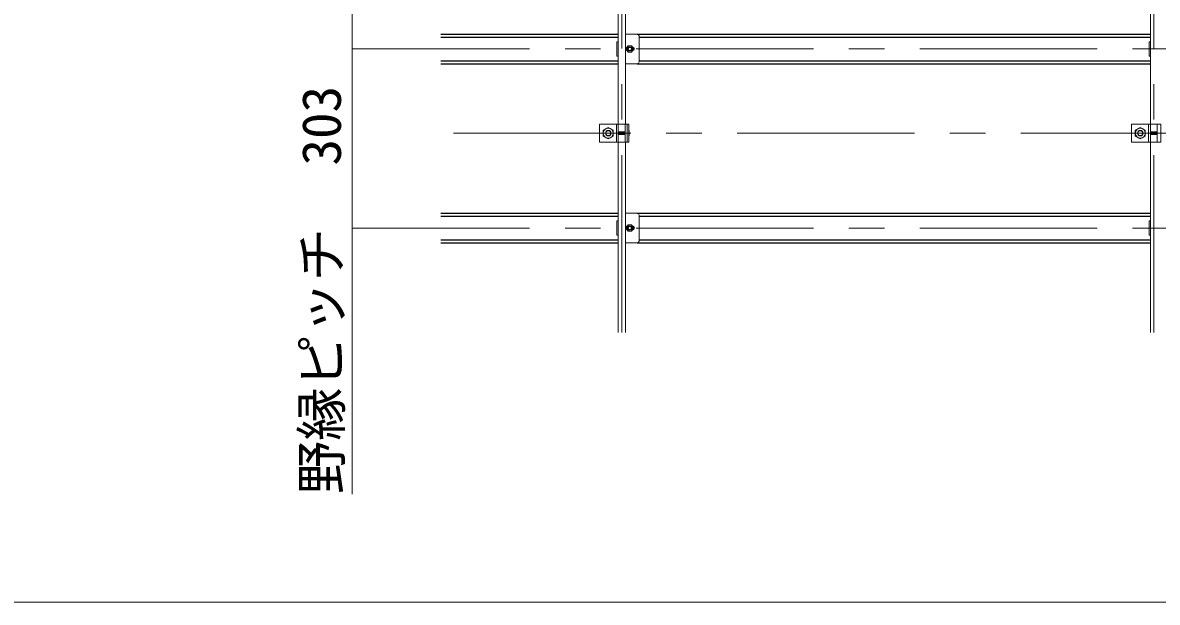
# Model space of a CAD drawing. Units: millimetres on the paper, enlarged 40 times, with parts at other scales. Extents: x -7800 to 7800, y -5578 to 5491.
# Drawn here: x 3820 to 5100, y 209 to 863 of the extents above; entities that cross this region are included whole.
import ezdxf
from ezdxf.enums import TextEntityAlignment as Align

# ---------------------------------------------------------------- set-up
doc = ezdxf.new("R2010")
doc.units = ezdxf.units.MM
doc.header["$LTSCALE"] = 40
for name, pattern in [('CHAIN1', [8, 5, -1, 1, -1]), ('DASHED1', [1.8, 1.2, -0.6]), ('DASHED2', [3, 2, -1])]:
    doc.linetypes.add(name, pattern=pattern)
for name, color, linetype, lineweight in [('5-0_中心線', 4, 'CHAIN1', 9), ('5-1_吊りボルト', 7, 'Continuous', 18), ('5-2_野縁受け', 3, 'Continuous', 18), ('5-3_野縁', 2, 'Continuous', 25), ('5-5_寸法', 7, 'Continuous', 9), ('5-A_クリップ', 7, 'Continuous', 18), ('5-B_ビス', 7, 'Continuous', 18), ('F-2_太線１', 3, 'Continuous', 18)]:
    doc.layers.add(name, color=color, linetype=linetype, lineweight=lineweight)
doc.styles.add('ＭＳ ゴシック', font='')
doc.styles.get('ＭＳ ゴシック').set_extended_font_data('MS Gothic')

msp = doc.modelspace()

# ---------------------------------------------------------------- linework, layer by layer
at = {"layer": '5-0_中心線'}
for p, q in [((4495.84, 513.54), (4495.84, 2262.87)), ((5095.84, 513.54), (5095.84, 2262.87)), ((4191.84, 833.21), (5885.84, 833.21)), ((4305.84, 738.21), (5999.84, 738.21)), ((4191.84, 631.21), (5885.84, 631.21))]:
    msp.add_line(p, q, dxfattribs=at)
at = {"layer": '5-1_吊りボルト'}
for p, q in [((4470.51, 748.21), (4470.51, 728.21)), ((4503.61, 748.21), (4470.51, 748.21)), ((4474.84, 741.48), (4480.51, 744.75)), ((4480.51, 744.75), (4486.17, 741.48)), ((4491.84, 728.21), (4491.84, 748.21)), ((4499.51, 728.21), (4499.51, 748.21)), ((4501.67, 728.21), (4501.67, 748.21)), ((5070.51, 748.21), (5070.51, 728.21)), ((5103.61, 748.21), (5070.51, 748.21)), ((5074.84, 741.48), (5080.51, 744.75)), ((5080.51, 744.75), (5086.17, 741.48)), ((5091.84, 728.21), (5091.84, 748.21)), ((5099.51, 728.21), (5099.51, 748.21)), ((4474.84, 734.94), (4474.84, 741.48)), ((5074.84, 734.94), (5074.84, 741.48))]:
    msp.add_line(p, q, dxfattribs=at)
at = {"layer": '5-1_吊りボルト', "linetype": 'DASHED2'}
for p, q in [((4489.71, 728.21), (4489.71, 748.21)), ((5089.71, 728.21), (5089.71, 748.21))]:
    msp.add_line(p, q, dxfattribs=at)
at = {"layer": '5-1_吊りボルト'}
for points in [[(4470.51, 728.21), (4503.61, 728.21), (4503.61, 748.21)], [(5070.51, 728.21), (5103.61, 728.21), (5103.61, 748.21)], [(4474.84, 734.94), (4480.51, 731.66), (4486.17, 734.94), (4486.17, 741.48)], [(5074.84, 734.94), (5080.51, 731.66), (5086.17, 734.94), (5086.17, 741.48)]]:
    msp.add_lwpolyline(points, dxfattribs=at)
for centre, radius in [((4480.51, 738.21), 5.67), ((5080.51, 738.21), 5.67), ((4480.51, 738.21), 3.18), ((5080.51, 738.21), 3.18)]:
    msp.add_circle(centre, radius, dxfattribs=at)
at = {"layer": '5-1_吊りボルト', "linetype": 'DASHED1'}
for centre in [(4480.51, 738.21), (5080.51, 738.21)]:
    msp.add_circle(centre, 2.84, dxfattribs=at)
at = {"layer": '5-2_野縁受け'}
for p, q in [((5091.84, 1326.54), (5091.84, 748.21)), ((4491.84, 1313.21), (4491.84, 748.21)), ((4499.84, 1313.21), (4499.84, 748.21)), ((4491.84, 728.21), (4491.84, 513.54)), ((4499.84, 728.21), (4499.84, 513.54)), ((5091.84, 728.21), (5091.84, 513.54))]:
    msp.add_line(p, q, dxfattribs=at)
at = {"layer": '5-3_野縁'}
for p, q in [((4291.84, 849.87), (4491.84, 849.87)), ((4291.84, 846.54), (4491.84, 846.54)), ((4513.17, 849.87), (5091.84, 849.87)), ((4515.17, 846.54), (5091.84, 846.54)), ((4291.84, 819.87), (4491.84, 819.87)), ((4515.17, 819.87), (5091.84, 819.87)), ((4291.84, 816.54), (4491.84, 816.54)), ((4513.17, 816.54), (5091.84, 816.54)), ((4291.84, 647.87), (4491.84, 647.87)), ((4291.84, 644.54), (4491.84, 644.54)), ((4513.17, 647.87), (5091.84, 647.87)), ((4515.17, 644.54), (5091.84, 644.54)), ((4291.84, 617.87), (4491.84, 617.87)), ((4291.84, 614.54), (4491.84, 614.54)), ((4513.17, 614.54), (5091.84, 614.54)), ((4515.17, 617.87), (5091.84, 617.87))]:
    msp.add_line(p, q, dxfattribs=at)
at = {"layer": '5-5_寸法', "color": 4}
for p, q in [((4191.84, 833.21), (4191.84, 1035.21)), ((4191.84, 331.21), (4191.84, 833.21))]:
    msp.add_line(p, q, dxfattribs=at)
at = {"layer": '5-A_クリップ'}
for p, q in [((4513.17, 849.87), (4499.84, 849.87)), ((4515.17, 818.54), (4515.17, 847.87)), ((4515.17, 847.02), (4515.17, 819.39)), ((4490.31, 841.21), (4491.84, 841.21)), ((4490.31, 825.21), (4490.31, 841.21)), ((5090.31, 841.21), (5091.84, 841.21)), ((5090.31, 825.21), (5090.31, 841.21)), ((4491.84, 825.21), (4490.31, 825.21)), ((5091.84, 825.21), (5090.31, 825.21)), ((4499.84, 816.54), (4513.17, 816.54)), ((4513.17, 647.87), (4499.84, 647.87)), ((4515.17, 616.54), (4515.17, 645.87)), ((4515.17, 645.02), (4515.17, 617.39)), ((4490.31, 639.21), (4491.84, 639.21)), ((4490.31, 623.21), (4490.31, 639.21)), ((5090.31, 639.21), (5091.84, 639.21)), ((5090.31, 623.21), (5090.31, 639.21)), ((4491.84, 623.21), (4490.31, 623.21)), ((4499.84, 614.54), (4513.17, 614.54)), ((5091.84, 623.21), (5090.31, 623.21))]:
    msp.add_line(p, q, dxfattribs=at)
for centre, radius, start, end in [((4513.17, 847.87), 2, 0, 90), ((4502.01, 833.21), 2.17, 94.04304, 265.95748), ((4507.67, 833.21), 2.17, 274.042, 85.95748), ((4513.17, 818.54), 2, 270, 0), ((4513.17, 645.87), 2, 0, 90), ((4502.01, 631.21), 2.17, 94.04304, 265.95748), ((4507.67, 631.21), 2.17, 274.042, 85.95748), ((4513.17, 616.54), 2, 270, 0)]:
    msp.add_arc(centre, radius, start, end, dxfattribs=at)
at = {"layer": '5-B_ビス'}
for p, q in [((4500.61, 833.21), (4502.72, 836.87)), ((4502.72, 829.54), (4500.61, 833.21)), ((4502.72, 836.87), (4506.96, 836.87)), ((4506.96, 836.87), (4509.07, 833.21)), ((4509.07, 833.21), (4506.96, 829.54)), ((4506.96, 829.54), (4502.72, 829.54)), ((4491.84, 739.7), (4491.88, 739.66)), ((4491.84, 736.58), (4491.88, 736.53)), ((4491.88, 739.66), (4492.09, 739.66)), ((4491.88, 739.66), (4492.09, 736.74)), ((4491.88, 736.53), (4492.09, 736.74)), ((4492.09, 739.66), (4492.3, 739.87)), ((4492.09, 739.66), (4492.3, 736.74)), ((4492.09, 736.74), (4492.3, 736.74)), ((4492.3, 739.87), (4492.51, 739.66)), ((4492.3, 736.74), (4492.51, 736.53)), ((4492.51, 739.66), (4492.72, 739.66)), ((4492.51, 739.66), (4492.72, 736.74)), ((4492.51, 736.53), (4492.72, 736.74)), ((4492.72, 739.66), (4492.92, 739.87)), ((4492.72, 739.66), (4492.92, 736.74)), ((4492.72, 736.74), (4492.92, 736.74)), ((4492.92, 739.87), (4493.13, 739.66)), ((4492.92, 736.74), (4493.13, 736.53)), ((4493.13, 739.66), (4493.34, 739.66)), ((4493.13, 739.66), (4493.34, 736.74)), ((4493.13, 736.53), (4493.34, 736.74)), ((4493.34, 739.66), (4493.55, 739.87)), ((4493.34, 739.66), (4493.55, 736.74)), ((4493.34, 736.74), (4493.55, 736.74)), ((4493.55, 739.87), (4493.76, 739.66)), ((4493.55, 736.74), (4493.76, 736.53)), ((4493.76, 739.66), (4493.97, 739.66)), ((4493.76, 739.66), (4493.97, 736.74)), ((4493.76, 736.53), (4493.97, 736.74)), ((4493.97, 739.66), (4494.17, 739.87)), ((4493.97, 739.66), (4494.17, 736.74)), ((4493.97, 736.74), (4494.17, 736.74)), ((4494.17, 739.87), (4494.38, 739.66)), ((4494.17, 736.74), (4494.38, 736.53)), ((4494.38, 739.66), (4494.59, 739.66)), ((4494.38, 739.66), (4494.59, 736.74)), ((4494.38, 736.53), (4494.59, 736.74)), ((4494.59, 739.66), (4494.8, 739.87)), ((4494.59, 739.66), (4494.8, 736.74)), ((4494.59, 736.74), (4494.8, 736.74)), ((4494.8, 739.87), (4495.01, 739.66)), ((4494.8, 736.74), (4495.01, 736.53)), ((4495.01, 739.66), (4495.22, 739.66)), ((4495.01, 739.66), (4495.22, 736.74)), ((4495.01, 736.53), (4495.22, 736.74)), ((4495.22, 739.66), (4495.42, 739.87)), ((4495.22, 739.66), (4495.42, 736.74)), ((4495.22, 736.74), (4495.42, 736.74)), ((4495.42, 739.87), (4495.63, 739.66)), ((4495.42, 736.74), (4495.63, 736.53)), ((4495.63, 739.66), (4495.84, 739.66)), ((4495.63, 739.66), (4495.84, 736.74)), ((4495.63, 736.53), (4495.84, 736.74)), ((4495.84, 739.66), (4496.05, 739.87)), ((4495.84, 739.66), (4496.05, 736.74)), ((4495.84, 736.74), (4496.05, 736.74)), ((4496.05, 739.87), (4496.26, 739.66)), ((4496.05, 736.74), (4496.26, 736.53)), ((4496.26, 739.66), (4496.47, 739.66)), ((4496.26, 739.66), (4496.47, 736.74)), ((4496.26, 736.53), (4496.47, 736.74)), ((4496.47, 739.66), (4496.67, 739.87)), ((4496.47, 739.66), (4496.67, 736.74)), ((4496.47, 736.74), (4496.67, 736.74)), ((4496.67, 739.87), (4496.88, 739.66)), ((4496.67, 736.74), (4496.88, 736.53)), ((4496.88, 739.66), (4497.09, 736.74)), ((4496.88, 736.53), (4497.09, 736.74)), ((4497.09, 739.66), (4497.3, 736.74)), ((4497.09, 736.74), (4497.3, 736.74)), ((4497.3, 739.87), (4497.51, 739.66)), ((4497.3, 736.74), (4497.51, 736.53)), ((4497.51, 739.66), (4497.72, 739.66)), ((4497.51, 739.66), (4497.72, 736.74)), ((4497.51, 736.53), (4497.72, 736.74)), ((4497.72, 739.66), (4497.92, 739.87)), ((4497.72, 739.66), (4497.92, 736.74)), ((4497.72, 736.74), (4497.92, 736.74)), ((4497.92, 739.87), (4498.13, 739.66)), ((4497.92, 736.74), (4498.13, 736.53)), ((4498.13, 739.66), (4498.34, 739.66)), ((4498.13, 739.66), (4498.34, 736.74)), ((4498.13, 736.53), (4498.34, 736.74)), ((4498.34, 739.66), (4498.55, 739.87)), ((4498.34, 739.66), (4498.55, 736.74)), ((4498.34, 736.74), (4498.55, 736.74)), ((4498.55, 739.87), (4498.76, 739.66)), ((4498.55, 736.74), (4498.76, 736.53)), ((4498.76, 739.66), (4498.97, 739.66)), ((4498.76, 739.66), (4498.97, 736.74)), ((4498.76, 736.53), (4498.97, 736.74)), ((4498.97, 739.66), (4499.17, 739.87)), ((4498.97, 739.66), (4499.17, 736.74)), ((4498.97, 736.74), (4499.17, 736.74)), ((4499.17, 739.87), (4499.38, 739.66)), ((4499.17, 736.74), (4499.38, 736.53)), ((4499.38, 739.66), (4499.51, 737.92)), ((4499.38, 739.66), (4499.51, 739.66)), ((4499.38, 736.53), (4499.51, 736.66)), ((4504.01, 735.89), (4504.01, 740.51)), ((5091.84, 739.7), (5091.88, 739.66)), ((5091.84, 736.58), (5091.88, 736.53)), ((5091.88, 739.66), (5092.09, 739.66)), ((5091.88, 739.66), (5092.09, 736.74)), ((5091.88, 736.53), (5092.09, 736.74)), ((5092.09, 739.66), (5092.3, 739.87)), ((5092.09, 739.66), (5092.3, 736.74)), ((5092.09, 736.74), (5092.3, 736.74)), ((5092.3, 739.87), (5092.51, 739.66)), ((5092.3, 736.74), (5092.51, 736.53)), ((5092.51, 739.66), (5092.72, 739.66)), ((5092.51, 739.66), (5092.72, 736.74)), ((5092.51, 736.53), (5092.72, 736.74)), ((5092.72, 739.66), (5092.92, 739.87)), ((5092.72, 739.66), (5092.92, 736.74)), ((5092.72, 736.74), (5092.92, 736.74)), ((5092.92, 739.87), (5093.13, 739.66)), ((5092.92, 736.74), (5093.13, 736.53)), ((5093.13, 739.66), (5093.34, 739.66)), ((5093.13, 739.66), (5093.34, 736.74)), ((5093.13, 736.53), (5093.34, 736.74)), ((5093.34, 739.66), (5093.55, 739.87)), ((5093.34, 739.66), (5093.55, 736.74)), ((5093.34, 736.74), (5093.55, 736.74)), ((5093.55, 739.87), (5093.76, 739.66)), ((5093.55, 736.74), (5093.76, 736.53)), ((5093.76, 739.66), (5093.97, 739.66)), ((5093.76, 739.66), (5093.97, 736.74)), ((5093.76, 736.53), (5093.97, 736.74)), ((5093.97, 739.66), (5094.17, 739.87)), ((5093.97, 739.66), (5094.17, 736.74)), ((5093.97, 736.74), (5094.17, 736.74)), ((5094.17, 739.87), (5094.38, 739.66)), ((5094.17, 736.74), (5094.38, 736.53)), ((5094.38, 739.66), (5094.59, 739.66)), ((5094.38, 739.66), (5094.59, 736.74)), ((5094.38, 736.53), (5094.59, 736.74)), ((5094.59, 739.66), (5094.8, 739.87)), ((5094.59, 739.66), (5094.8, 736.74)), ((5094.59, 736.74), (5094.8, 736.74)), ((5094.8, 739.87), (5095.01, 739.66)), ((5094.8, 736.74), (5095.01, 736.53)), ((5095.01, 739.66), (5095.22, 739.66)), ((5095.01, 739.66), (5095.22, 736.74)), ((5095.01, 736.53), (5095.22, 736.74)), ((5095.22, 739.66), (5095.42, 739.87)), ((5095.22, 739.66), (5095.42, 736.74)), ((5095.22, 736.74), (5095.42, 736.74)), ((5095.42, 739.87), (5095.63, 739.66)), ((5095.42, 736.74), (5095.63, 736.53)), ((5095.63, 739.66), (5095.84, 739.66)), ((5095.63, 739.66), (5095.84, 736.74)), ((5095.63, 736.53), (5095.84, 736.74)), ((5095.84, 739.66), (5096.05, 739.87)), ((5095.84, 739.66), (5096.05, 736.74)), ((5095.84, 736.74), (5096.05, 736.74)), ((5096.05, 739.87), (5096.26, 739.66)), ((5096.05, 736.74), (5096.26, 736.53)), ((5096.26, 739.66), (5096.47, 739.66)), ((5096.26, 739.66), (5096.47, 736.74)), ((5096.26, 736.53), (5096.47, 736.74)), ((5096.47, 739.66), (5096.67, 739.87)), ((5096.47, 739.66), (5096.67, 736.74)), ((5096.47, 736.74), (5096.67, 736.74)), ((5096.67, 739.87), (5096.88, 739.66)), ((5096.67, 736.74), (5096.88, 736.53)), ((5096.88, 739.66), (5097.09, 736.74)), ((5096.88, 736.53), (5097.09, 736.74)), ((5097.09, 739.66), (5097.3, 736.74)), ((5097.09, 736.74), (5097.3, 736.74)), ((5097.3, 739.87), (5097.51, 739.66)), ((5097.3, 736.74), (5097.51, 736.53)), ((5097.51, 739.66), (5097.72, 739.66)), ((5097.51, 739.66), (5097.72, 736.74)), ((5097.51, 736.53), (5097.72, 736.74)), ((5097.72, 739.66), (5097.92, 739.87)), ((5097.72, 739.66), (5097.92, 736.74)), ((5097.72, 736.74), (5097.92, 736.74)), ((5097.92, 739.87), (5098.13, 739.66)), ((5097.92, 736.74), (5098.13, 736.53)), ((5098.13, 739.66), (5098.34, 739.66)), ((5098.13, 739.66), (5098.34, 736.74)), ((5098.13, 736.53), (5098.34, 736.74)), ((5098.34, 739.66), (5098.55, 739.87)), ((5098.34, 739.66), (5098.55, 736.74)), ((5098.34, 736.74), (5098.55, 736.74)), ((5098.55, 739.87), (5098.76, 739.66)), ((5098.55, 736.74), (5098.76, 736.53)), ((5098.76, 739.66), (5098.97, 739.66)), ((5098.76, 739.66), (5098.97, 736.74)), ((5098.76, 736.53), (5098.97, 736.74)), ((5098.97, 739.66), (5099.17, 739.87)), ((5098.97, 739.66), (5099.17, 736.74)), ((5098.97, 736.74), (5099.17, 736.74)), ((5099.17, 739.87), (5099.38, 739.66)), ((5099.17, 736.74), (5099.38, 736.53)), ((5099.38, 739.66), (5099.51, 737.92)), ((5099.38, 739.66), (5099.51, 739.66)), ((5099.38, 736.53), (5099.51, 736.66)), ((4500.61, 631.21), (4502.72, 634.87)), ((4502.72, 627.54), (4500.61, 631.21)), ((4502.72, 634.87), (4506.96, 634.87)), ((4506.96, 627.54), (4502.72, 627.54)), ((4506.96, 634.87), (4509.07, 631.21)), ((4509.07, 631.21), (4506.96, 627.54))]:
    msp.add_line(p, q, dxfattribs=at)
for points in [[(4496.88, 739.66), (4497.09, 739.66), (4497.3, 739.87)], [(5096.88, 739.66), (5097.09, 739.66), (5097.3, 739.87)]]:
    msp.add_lwpolyline(points, dxfattribs=at)
for centre, radius in [((4504.84, 833.21), 3.49), ((4504.84, 833.21), 2.33), ((4504.84, 631.21), 3.49), ((4504.84, 631.21), 2.33)]:
    msp.add_circle(centre, radius, dxfattribs=at)
at = {"layer": '5-B_ビス', "linetype": 'DASHED1'}
for centre in [(4504.84, 833.21), (4504.84, 631.21)]:
    msp.add_circle(centre, 1.83, dxfattribs=at)
at = {"layer": '5-B_ビス'}
for centre, radius, start, end in [((4503.12, 740.51), 0.889, 303.93712, 56.06288), ((4501.12, 738.2), 2.89, 329.77861, 30.22139), ((4503.12, 735.89), 0.889, 303.93712, 56.06288)]:
    msp.add_arc(centre, radius, start, end, dxfattribs=at)
at = {"layer": 'F-2_太線１'}
msp.add_lwpolyline([(78.17, 2442.06), (78.17, 209.07), (7638.17, 209.07)], dxfattribs=at)

# ---------------------------------------------------------------- texts
at = {"layer": '5-5_寸法', "style": 'ＭＳ ゴシック'}
for s, p in [('303', (4192.17, 701.71)), ('野縁ピッチ', (4192.17, 331.21))]:
    msp.add_text(s, height=43.99, rotation=90, dxfattribs=at).set_placement(p, align=Align.BOTTOM_LEFT)

doc.saveas('drawing.dxf')
